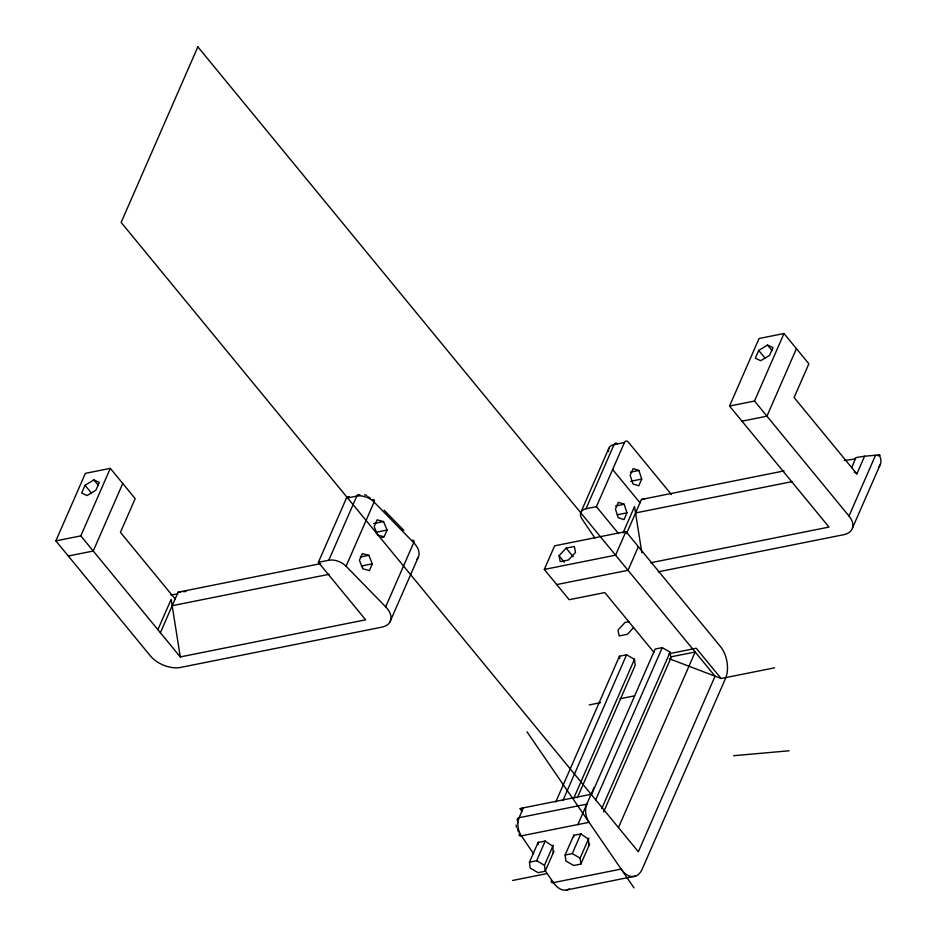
<?xml version="1.0" encoding="UTF-8"?>
<svg xmlns="http://www.w3.org/2000/svg" width="937" height="937" viewBox="0 0 937 937"><rect width="100%" height="100%" fill="white"/><g stroke="black" fill="none" stroke-linecap="round" stroke-linejoin="round"><path stroke-width="1.41" d="M412.479 540.227A4.591 2.073 -44.3 0 1 413.709 542.699L385.681 606.848A22.945 13.68 23.6 0 1 381.734 627.169L180.607 667.425A22.945 13.68 23.6 0 1 150.353 655.865L55.857 540.883L85.361 473.349L110.32 468.359L135.186 498.613L120.428 532.38L175.137 598.942M85.033 485.261L81.636 493.061L87.059 495.532L95.89 490.215L99.299 482.414L93.864 479.943L85.033 485.261L91.252 492.827M55.857 540.883L80.816 535.882L110.32 468.359M122.747 483.492L93.243 551.015L68.296 556.016M157.896 629.687L171.166 599.293L180.279 656.919L365.629 619.814L318.381 562.329L346.409 498.179A4.591 2.799 78.7 0 1 349.63 497.125M160.379 632.709L178.089 592.196L320.665 563.652M318.381 562.329L328.782 560.244L356.81 496.095A4.591 2.799 78.7 0 1 360.288 495.251M385.681 606.848L346.069 566.217L374.097 502.068A4.591 2.073 -44.3 0 0 372.586 499.644M372.317 563.816L369.377 570.563L362.924 568.841L359.41 560.349L362.361 553.603L368.815 555.325L372.317 563.816L361.319 566.018M384.123 536.796L387.075 530.049L383.573 521.569L377.119 519.836L374.168 526.582L377.67 535.074L384.123 536.796L381.371 537.346M389.757 622.309L418.476 556.801M653.956 652.363L604.822 592.571L569.169 599.703L544.303 569.45L554.634 545.814L625.928 531.537L720.412 646.518A22.945 14.008 78.7 0 1 725.472 678.529L642.232 869.056A22.945 14.008 78.7 0 1 621.126 869.079L553.404 882.631A4.591 2.085 -34.4 0 1 551.424 880.581M580.776 512.516L608.804 448.354M594.901 538.002L582.041 518.981A13.774 8.21 23.6 0 1 586.012 508.756L614.04 444.606A4.591 2.799 78.7 0 1 617.53 443.763M586.012 508.756L596.412 506.683L624.44 442.522A4.591 2.799 78.7 0 1 628.399 442.182L671.349 494.443M626.97 512.844L624.03 519.59L618.244 517.728L615.41 509.119L618.361 502.361L624.147 504.223L626.97 512.844L617.354 514.764M641.728 479.076L638.776 485.834L632.99 483.96L630.168 475.352L633.107 468.594L638.893 470.456L641.728 479.076L630.73 481.278M623.011 532.977L634.548 506.554L641.857 552.783M625.928 531.537L615.597 555.172L544.303 569.45M626.572 533.528L641.47 499.444L784.046 470.913M638.355 546.669L628.036 570.305L556.742 584.571M553.978 851.159L545.217 871.223L538.084 872.652L530.213 868.119L529.475 862.169L538.236 842.105M555.77 801.978L619.462 656.205L626.584 654.776L634.454 659.297L635.204 665.258L577.356 797.656M650.782 562.739L829.011 527.074L729.548 406.037L759.052 338.515L784 333.513L808.865 363.779L794.119 397.534L856.863 473.899L864.593 456.214L875.545 455.253A45.456 2.401 -9 0 1 879.14 454.972L879.784 454.949M758.724 350.426L755.316 358.227L760.739 360.698L769.57 355.369L772.978 347.568L767.555 345.097L758.724 350.426L764.943 357.993M529.475 862.169L536.608 860.74L545.369 840.676M562.903 800.549L626.584 654.776M545.217 871.223L544.479 865.261L553.24 845.209M573.69 798.394L634.454 659.297M729.548 406.037L754.496 401.048L784 333.513M577.836 824.677L594.058 787.537M589.631 844.026L580.858 864.09L573.737 865.507L565.866 860.986L565.116 855.036L573.889 834.972M591.411 794.845L655.104 649.072L662.236 647.643L670.107 652.164L670.845 658.125L603.651 811.922M565.116 855.036L572.249 853.607L581.01 833.543M595.616 800.104L662.236 647.643M796.438 348.646L766.934 416.169L741.975 421.17M580.858 864.09L580.12 858.128L588.881 838.065M601.741 808.643L670.107 652.164M618.467 827.57L695.172 652L670.927 656.849M851.721 467.68L855.832 457.584L864.593 456.214M658.161 571.839L843.593 534.722A22.945 13.68 23.6 0 0 848.992 516.029L875.545 455.253M852.565 527.765L880.23 464.611M559.061 555.711L566.124 548.133L574.358 546.482L575.529 552.408L568.454 559.986L560.232 561.638L559.061 555.711L564.39 562.188M633.588 627.661L627.403 634.29L619.17 635.942L617.998 630.015L625.073 622.437L629.184 621.618M879.843 455.195L878.016 455.85M566.452 890.009L635.673 876.036M346.409 498.179L356.81 496.095A13.774 8.21 23.6 0 1 374.097 502.068L413.709 542.699A22.945 13.68 23.6 0 1 416.86 559.366M624.44 442.522L614.04 444.606A13.774 8.21 23.6 0 0 608.605 451.564M373.64 523.549L383.573 521.569M630.378 472.166L638.893 470.456M376.077 532.251L387.075 530.049M360.3 557.035L368.815 555.325M615.632 505.933L624.147 504.223M172.185 605.7L329.016 574.311M635.567 512.949L792.397 481.559M668.971 653.721L696.25 648.263L721.115 678.517L774.583 667.812M589.232 704.917L600.488 702.668M620.177 698.721L634.255 695.91M591.106 794.295L519.824 808.561L521.64 810.786M512.516 880.487L546.294 873.729M844.342 460.5L855.633 458.896M170.932 594.854L177.854 594.011M641.47 499.444L644.351 499.187M178.089 592.196L180.724 591.961M183.371 591.727L186.006 591.493M733.648 755.702L789.106 750.795M879.14 454.972L879.175 454.972A22.968 13.692 23.6 0 1 878.566 467.106M364.598 494.795L366.742 495.392M669.346 658.734L721.115 678.517M572.249 853.607L580.12 858.128M536.608 860.74L544.479 865.261M384.076 510.138L403.894 530.459M400.357 528.503L402.008 530.201M767.555 345.097L771.994 350.497M754.496 401.048L848.992 516.029M612.634 469.542L639.994 502.818M596.412 506.683L618.514 533.575M566.124 548.133L573.233 556.777M93.864 479.943L98.315 485.343M80.816 535.882L180.279 656.919M527.004 731.809L634.009 887.866M533.668 853.853L521.335 835.863A4.591 2.085 -34.4 0 1 519.508 833.543M545.182 870.637L553.404 882.631A22.945 14.008 78.7 0 0 569.356 888.908M619.462 656.205L619.755 658.582M588.893 845.713L588.424 839.119L580.835 833.953L573.702 835.382L573.819 837.034M553.252 852.846L552.783 846.252L545.182 841.086L538.061 842.515L538.201 844.577M516.193 825.052L516.346 827.289M521.909 811.02A4.591 2.741 23.6 0 1 523.385 807.846L519.086 817.696A4.591 2.741 23.6 0 0 517.611 820.871M554.353 883.521A18.342 11.197 78.7 0 1 553.029 882.197M518.559 831.857A9.136 5.575 78.7 0 1 517.517 828.73M517.47 823.131A9.136 5.575 78.7 0 1 517.657 822.428M854.169 472.002A4.591 2.741 23.6 0 1 856.863 473.899M328.782 560.244A13.774 8.21 23.6 0 1 346.069 566.217M413.697 542.464A18.342 10.939 23.6 0 1 414.131 543.085M367.585 496.645A9.136 5.446 23.6 0 1 370.162 497.992M197.848 46.85L121.142 222.42L638.355 851.78L715.06 676.209L197.848 46.85M586.808 804.145L519.086 817.696A13.774 8.41 78.7 0 0 521.335 835.863L589.057 822.311A13.774 8.41 78.7 0 1 586.808 804.145"/></g></svg>
